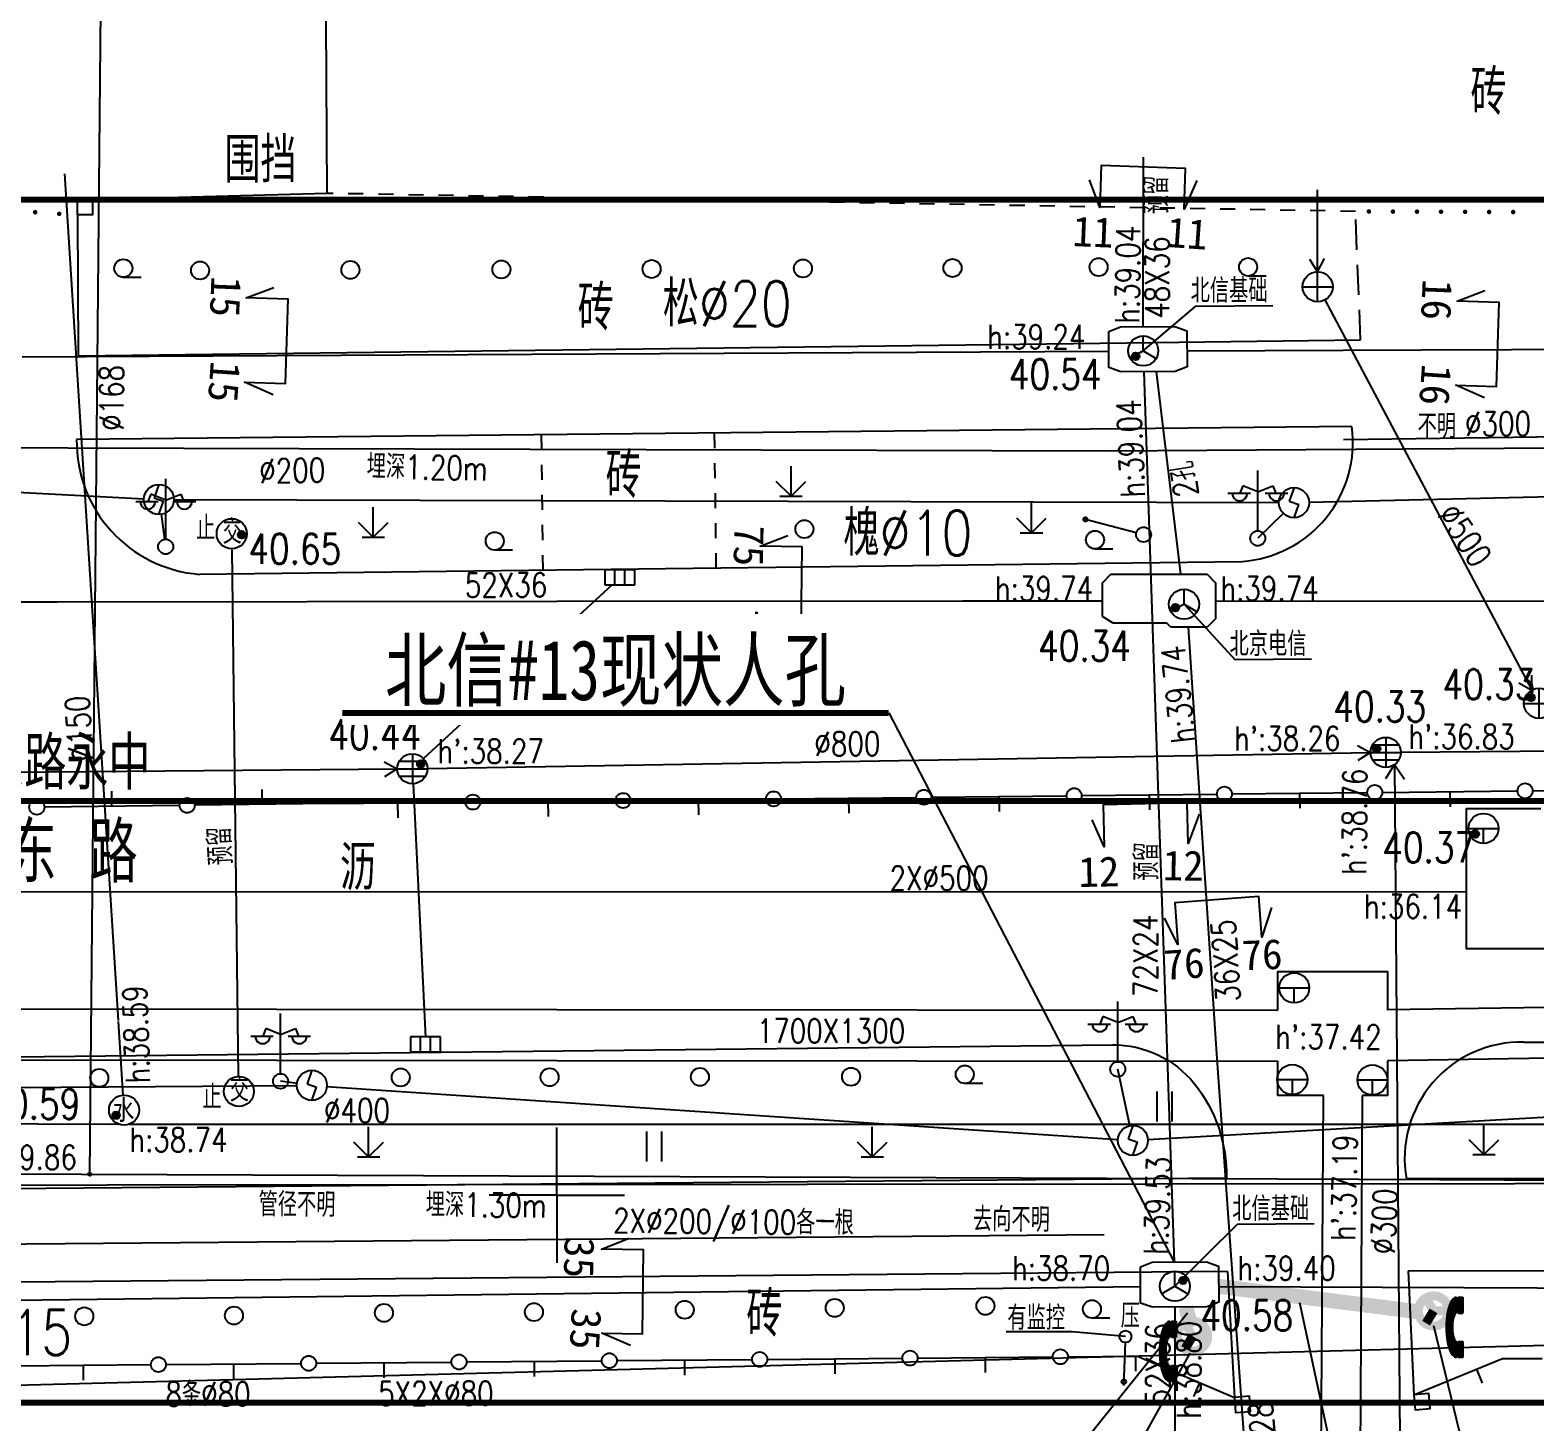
# Model space of a CAD drawing. Header units: inches. Extents: x 505347 to 508499, y 312634 to 313316.
# Drawn here: x 505586.2 to 505636.2, y 312704.1 to 312750.3 of the extents above; entities that cross this region are included whole.
import ezdxf
from ezdxf.enums import TextEntityAlignment as Align
from ezdxf.lldxf.tags import DXFTag

# ---------------------------------------------------------------- set-up
doc = ezdxf.new("R2010")
doc.units = ezdxf.units.IN
doc.header["$LTSCALE"] = 0.5
doc.header["$MEASUREMENT"] = 0
for name, pattern in [('ACAD_ISO05W100', [33, 24, -3, 0, -3, 0, -3]), ('XX11', [2, 1, -1]), ('XX21', [3, 2, -1])]:
    doc.linetypes.add(name, pattern=pattern)
for name, color, linetype in [('BJ0', 7, 'Continuous'), ('BJ02', 7, 'Continuous'), ('BJ03', 7, 'Continuous'), ('BJ04', 7, 'Continuous'), ('BJ05', 7, 'Continuous'), ('BJ08', 7, 'Continuous'), ('BJ09', 7, 'Continuous'), ('BJ10', 7, 'Continuous'), ('BZ', 2, 'Continuous'), ('上水井', 4, 'Continuous'), ('上水注记', 4, 'Continuous'), ('上水管线', 4, 'Continuous'), ('上水高程表', 4, 'Continuous'), ('中水注记', 151, 'Continuous'), ('中水管线', 151, 'Continuous'), ('公安交通井', 163, 'Continuous'), ('公安交通管线', 163, 'Continuous'), ('各家需求标注', 6, 'Continuous'), ('污水井', 247, 'Continuous'), ('污水注记', 247, 'Continuous'), ('污水管线', 247, 'Continuous'), ('热力井', 40, 'Continuous'), ('热力注记', 40, 'Continuous'), ('热力管线', 40, 'Continuous'), ('热力高程表', 40, 'Continuous'), ('照明井', 193, 'Continuous'), ('照明管线', 193, 'Continuous'), ('燃气注记', 6, 'Continuous'), ('燃气管线', 6, 'Continuous'), ('燃气高程表', 6, 'Continuous'), ('电信井权属', 7, 'Continuous'), ('电信井（北京电信）', 3, 'Continuous'), ('电信井（北信基础）', 3, 'Continuous'), ('电信断面图及编号', 3, 'Continuous'), ('电信注记', 3, 'Continuous'), ('电信管线', 3, 'Continuous'), ('电信高程表', 3, 'Continuous'), ('电力注记', 1, 'Continuous'), ('电力管线', 1, 'Continuous'), ('电话亭', 5, 'Continuous'), ('监控器', 5, 'Continuous'), ('通信人井', 7, 'Continuous'), ('道路红线', 1, 'Continuous'), ('雨水井', 34, 'Continuous'), ('雨水注记', 34, 'Continuous'), ('雨水管线', 34, 'Continuous'), ('雨水高程表', 34, 'Continuous'), ('雨蓖子', 34, 'Continuous')]:
    doc.layers.add(name, color=color, linetype=linetype)
doc.styles.add('HZ', font='simplex.shx', dxfattribs={"bigfont": 'hztxt'})
doc.styles.get("Standard").update_dxf_attribs({"font": 'txt.shx', "bigfont": 'hztxt.shx'})
doc.styles.add('粗宋', font='', dxfattribs={"width": 0.75})
doc.styles.add('粗等线', font='simhei.ttf')
doc.styles.add('细等线', font='txt.shx', dxfattribs={"bigfont": 'ht.shx'})
doc.styles.get('粗宋').set_extended_font_data('SimSun')
doc.linetypes.add('1152', pattern='A,15,-0.9,[138,ltypeshp.shx,S=1,R=0,X=0,Y=-0.5],-0.7,[138,ltypeshp.shx,S=1,R=0,X=0,Y=-0.5],-0.9,0', length=17.5)
tags = doc.linetypes.add('DL', pattern='A,15,-4.925,[130,ltypeshp.shx,S=0.5,R=330,X=-0.15,Y=0.433],0,[130,ltypeshp.shx,S=0.4,R=90,X=0,Y=0],-0.15,[130,ltypeshp.shx,S=0.5,R=150,X=0,Y=-0.433],-4.925,15', length=40).pattern_tags.tags
tags[32:33] = [DXFTag(74, 4), DXFTag(75, 0), DXFTag(340, '0'), DXFTag(46, 1.0), DXFTag(50, 0.0), DXFTag(44, 0.0), DXFTag(45, 0.0)]
tags[30:31] = [DXFTag(74, 4), DXFTag(75, 0), DXFTag(340, '0'), DXFTag(46, 1.0), DXFTag(50, 0.0), DXFTag(44, 0.0), DXFTag(45, 0.0)]
tags[4:5] = [DXFTag(74, 4), DXFTag(75, 0), DXFTag(340, '0'), DXFTag(46, 1.0), DXFTag(50, 0.0), DXFTag(44, 0.0), DXFTag(45, 0.0)]
tags = doc.linetypes.add('DX', pattern='A,15,-5,[130,ltypeshp.shx,S=1,R=330,X=0,Y=0],-5,15', length=40).pattern_tags.tags
tags[16:17] = [DXFTag(74, 4), DXFTag(75, 0), DXFTag(340, '0'), DXFTag(46, 1.0), DXFTag(50, 0.0), DXFTag(44, 0.0), DXFTag(45, 0.0)]
tags[14:15] = [DXFTag(74, 4), DXFTag(75, 0), DXFTag(340, '0'), DXFTag(46, 1.0), DXFTag(50, 0.0), DXFTag(44, 0.0), DXFTag(45, 0.0)]
tags[4:5] = [DXFTag(74, 4), DXFTag(75, 0), DXFTag(340, '0'), DXFTag(46, 1.0), DXFTag(50, 0.0), DXFTag(44, 0.0), DXFTag(45, 0.0)]
tags = doc.linetypes.add('SS', pattern='A,15,-1.9,[130,ltypeshp.shx,S=1,R=330,X=0,Y=0],-1.2,[130,ltypeshp.shx,S=1,R=330,X=0,Y=0],-1.9,15', length=35).pattern_tags.tags
tags[24:25] = [DXFTag(74, 4), DXFTag(75, 0), DXFTag(340, '0'), DXFTag(46, 1.0), DXFTag(50, 0.0), DXFTag(44, 0.0), DXFTag(45, 0.0)]
tags[22:23] = [DXFTag(74, 4), DXFTag(75, 0), DXFTag(340, '0'), DXFTag(46, 1.0), DXFTag(50, 0.0), DXFTag(44, 0.0), DXFTag(45, 0.0)]
tags[4:5] = [DXFTag(74, 4), DXFTag(75, 0), DXFTag(340, '0'), DXFTag(46, 1.0), DXFTag(50, 0.0), DXFTag(44, 0.0), DXFTag(45, 0.0)]
tags = doc.linetypes.add('TRQZ', pattern='A,15,[130,ltypeshp.shx,S=0.6,R=0,X=0,Y=0],-2.5,[133,ltypeshp.shx,S=0.05,R=0,X=0,Y=0],-2.5,[130,ltypeshp.shx,S=0.6,R=0,X=0,Y=0],15', length=35).pattern_tags.tags
tags[28:29] = [DXFTag(74, 4), DXFTag(75, 0), DXFTag(340, '0'), DXFTag(46, 1.0), DXFTag(50, 0.0), DXFTag(44, 0.0), DXFTag(45, 0.0)]
doc.linetypes.add('XX20', pattern='A,0,[8,ltypeshp.shx,S=0.1,R=0,X=0,Y=0],-2', length=2)

# ---------------------------------------------------------------- blocks, each defined once
blk = doc.blocks.new('B5461')
for q in [(-0.866025, -0.5), (0, 1), (0.866025, -0.5)]:
    blk.add_line((0, 0), q)
blk.add_circle((0, 0), 1)
blk = doc.blocks.new('B552')
for p, q in [((0.984668, 0.518566), (-1.015332, 0.518566)), ((-1.015332, 0.518566), (-1.015332, -0.481434)), ((0.984668, -0.481434), (0.984668, 0.518566)), ((-1.015332, -0.481434), (0.984668, -0.481434))]:
    blk.add_line(p, q)
at = {"linetype": 'Continuous'}
for p, q in [((-0.348666, -0.481434), (-0.348666, 0.518566)), ((0.318001, -0.481434), (0.318001, 0.518566))]:
    blk.add_line(p, q, dxfattribs=at)
blk = doc.blocks.new('BC028')
for p, q in [((0, 0.5), (0, 4.5)), ((-0.99, 3.5), (-1.19, 3)), ((0, 3.1), (-0.99, 3.5)), ((0, 3.1), (1, 3.5)), ((1, 3.5), (1.2, 3)), ((-1.98, 3), (-0.49, 3)), ((0.5, 3), (2, 3))]:
    blk.add_line(p, q)
blk.add_circle((0, 0), 0.5)
for centre in [(-1.19, 3), (1.25, 3)]:
    blk.add_arc(centre, 0.5, 179, 0)
blk = doc.blocks.new('BC112')
for p, q in [((-0.49, -0.99), (-0.49, 1.01)), ((0.51, -0.99), (0.51, 1.01))]:
    blk.add_line(p, q)
blk = doc.blocks.new('B954')
at = {"linetype": 'Continuous'}
for p, q in [((0, 0), (0, 2)), ((0, 0), (-0.978957, 0.978957)), ((-0.75, 0), (0.75, 0)), ((0, 0), (0.978957, 0.978957))]:
    blk.add_line(p, q, dxfattribs=at)
blk = doc.blocks.new('B8211')
blk.add_hatch(color=256).paths.add_polyline_path([(0.25, 0, 1), (-0.25, 0, 1)])
blk.add_circle((0, 0), 0.25)
blk = doc.blocks.new('JT')
at = {"layer": '公安交通井'}
blk.add_circle((0, 0), 0.5, dxfattribs=at)
at = {"layer": '公安交通井', "width": 0.8}
blk.add_text('交', height=0.8, dxfattribs=at).set_placement((-0.304, -0.335, -50.185))
blk = doc.blocks.new('B547')
at = {"linetype": 'Continuous'}
for p, q in [((0, 1), (-0.31427, 0.111111)), ((-0.31427, 0.111111), (0.31427, -0.111111)), ((0, -1), (0.31427, -0.111111))]:
    blk.add_line(p, q, dxfattribs=at)
blk.add_circle((0, 0), 1)
blk = doc.blocks.new('B5502')
blk.add_circle((0, 0), 1)
at = {"style": '细等线'}
blk.add_text('水', height=1.5, dxfattribs=at).set_placement((-0.74, -0.79))
blk = doc.blocks.new('B5422')
at = {"linetype": 'Continuous'}
for p, q in [((-1, 0), (1, 0)), ((-0.866025, 0.5), (0.866025, 0.5)), ((0, 1), (0, -1)), ((-0.866025, -0.5), (0.866025, -0.5))]:
    blk.add_line(p, q, dxfattribs=at)
blk.add_circle((0, 0), 1, dxfattribs=at)
blk = doc.blocks.new('DHT')
for p, q in [((-0.277, 0.603), (-0.311, 0.446)), ((-0.234, 0.739), (-0.277, 0.603)), ((-0.183, 0.85), (-0.234, 0.739)), ((-0.125, 0.932), (-0.183, 0.85)), ((-0.064, 0.983), (-0.125, 0.932)), ((0, 1), (-0.064, 0.983)), ((0, 1), (0, 0.473)), ((0.06, 1), (0.06, 0.473)), ((0.06, 1), (0.21, 1)), ((0.21, 1), (0.21, 0.473)), ((-0.334, 0.274), (-0.346, 0.092)), ((-0.346, 0.092), (-0.346, -0.092)), ((-0.311, 0.446), (-0.334, 0.274)), ((-0.128, 0.129), (-0.133, 0.044)), ((-0.133, 0.044), (-0.133, -0.044)), ((-0.119, 0.211), (-0.128, 0.129)), ((-0.106, 0.285), (-0.119, 0.211)), ((-0.09, 0.349), (-0.106, 0.285)), ((-0.07, 0.402), (-0.09, 0.349)), ((-0.048, 0.441), (-0.07, 0.402)), ((-0.024, 0.465), (-0.048, 0.441)), ((0, 0.473), (-0.024, 0.465)), ((0.06, 0.473), (0.21, 0.473)), ((-0.346, -0.092), (-0.334, -0.274)), ((-0.334, -0.274), (-0.311, -0.446)), ((-0.311, -0.446), (-0.277, -0.603)), ((-0.133, -0.044), (-0.128, -0.129)), ((-0.128, -0.129), (-0.119, -0.211)), ((-0.119, -0.211), (-0.106, -0.285)), ((-0.106, -0.285), (-0.09, -0.349)), ((-0.09, -0.349), (-0.07, -0.402)), ((-0.07, -0.402), (-0.048, -0.441)), ((-0.048, -0.441), (-0.024, -0.465)), ((-0.024, -0.465), (0, -0.473)), ((0, -0.473), (0, -1)), ((0.06, -0.473), (0.06, -1)), ((0.06, -0.473), (0.21, -0.473)), ((0.21, -0.473), (0.21, -1)), ((-0.277, -0.603), (-0.234, -0.739)), ((-0.234, -0.739), (-0.183, -0.85)), ((-0.183, -0.85), (-0.125, -0.932)), ((-0.125, -0.932), (-0.064, -0.983)), ((-0.064, -0.983), (0, -1)), ((0.21, -1), (0.06, -1))]:
    blk.add_line(p, q)
at = {"linetype": 'Continuous'}
for points in [[(-0.277, 0.603), (-0.311, 0.446), (0, 0.473)], [(-0.234, 0.739), (-0.277, 0.603), (0, 0.473)], [(-0.183, 0.85), (-0.234, 0.739), (0, 0.473)], [(-0.125, 0.932), (-0.183, 0.85), (0, 0.473)], [(-0.064, 0.983), (-0.125, 0.932), (0, 0.473)], [(0, 1), (-0.064, 0.983), (0, 0.473)], [(0.06, 1), (0.06, 0.473), (0.21, 0.473)], [(0.21, 0.473), (0.21, 1), (0.06, 1)], [(-0.334, 0.274), (-0.346, 0.092), (-0.119, 0.211)], [(-0.119, 0.211), (-0.346, 0.092), (-0.128, 0.129)], [(-0.128, 0.129), (-0.346, 0.092), (-0.133, 0.044)], [(-0.346, 0.092), (-0.346, -0.092), (-0.133, 0.044)], [(-0.133, 0.044), (-0.346, -0.092), (-0.133, -0.044)], [(-0.311, 0.446), (-0.334, 0.274), (-0.048, 0.441)], [(-0.048, 0.441), (-0.334, 0.274), (-0.07, 0.402)], [(-0.07, 0.402), (-0.334, 0.274), (-0.09, 0.349)], [(-0.09, 0.349), (-0.334, 0.274), (-0.106, 0.285)], [(-0.106, 0.285), (-0.334, 0.274), (-0.119, 0.211)], [(0, 0.473), (-0.311, 0.446), (-0.024, 0.465)], [(-0.024, 0.465), (-0.311, 0.446), (-0.048, 0.441)], [(-0.133, -0.044), (-0.346, -0.092), (-0.128, -0.129)], [(-0.346, -0.092), (-0.334, -0.274), (-0.128, -0.129)], [(-0.128, -0.129), (-0.334, -0.274), (-0.119, -0.211)], [(-0.119, -0.211), (-0.334, -0.274), (-0.106, -0.285)], [(-0.334, -0.274), (-0.311, -0.446), (-0.106, -0.285)], [(-0.106, -0.285), (-0.311, -0.446), (-0.09, -0.349)], [(-0.09, -0.349), (-0.311, -0.446), (-0.07, -0.402)], [(-0.07, -0.402), (-0.311, -0.446), (-0.048, -0.441)], [(-0.048, -0.441), (-0.311, -0.446), (-0.024, -0.465)], [(-0.311, -0.446), (-0.277, -0.603), (-0.024, -0.465)], [(-0.024, -0.465), (-0.277, -0.603), (0, -0.473)], [(0, -0.473), (-0.277, -0.603), (0, -1)], [(0.21, -0.473), (0.06, -0.473), (0.21, -1)], [(0.06, -0.473), (0.06, -1), (0.21, -1)], [(-0.277, -0.603), (-0.234, -0.739), (0, -1)], [(-0.234, -0.739), (-0.183, -0.85), (0, -1)], [(-0.183, -0.85), (-0.125, -0.932), (0, -1)], [(-0.125, -0.932), (-0.064, -0.983), (0, -1)]]:
    blk.add_solid(points, dxfattribs=at)
blk = doc.blocks.new('B5421')
for p, q in [((-1, 0), (1, 0)), ((0, -1), (0, 1))]:
    blk.add_line(p, q)
blk.add_circle((0, 0), 1)
blk = doc.blocks.new('B545')
for p, q in [((-1, 0), (1, 0)), ((0, -1), (0, 0))]:
    blk.add_line(p, q)
blk.add_circle((0, 0), 1)
blk = doc.blocks.new('53214')
blk.add_circle((0, 0), 0.1)
for tag in ['路号', '线号', '点号']:
    blk.add_attdef(tag, (0, 0), '', height=0.00001)
blk = doc.blocks.new('5656')
at = {"layer": '通信人井', "color": 0, "const_width": 0.6, "elevation": -9959.29}
blk.add_lwpolyline([(513203.83, 303411.73), (513203.83, 303411.8), (513203.82, 303411.86), (513203.81, 303411.92), (513203.79, 303411.98), (513203.77, 303412.04), (513203.75, 303412.1), (513203.72, 303412.16), (513203.69, 303412.21), (513203.66, 303412.26), (513203.62, 303412.32), (513203.58, 303412.36), (513203.54, 303412.41), (513203.5, 303412.45), (513203.45, 303412.49), (513203.4, 303412.53), (513203.34, 303412.56), (513203.29, 303412.6), (513203.23, 303412.62), (513203.17, 303412.65), (513203.11, 303412.67), (513203.05, 303412.68), (513202.99, 303412.69), (513202.93, 303412.7), (513202.87, 303412.71), (513202.8, 303412.71), (513202.74, 303412.7), (513202.68, 303412.69), (513202.62, 303412.68), (513202.56, 303412.67), (513202.5, 303412.65), (513202.44, 303412.63), (513202.38, 303412.6), (513202.33, 303412.57), (513202.27, 303412.54), (513202.22, 303412.5), (513202.17, 303412.46), (513202.13, 303412.42), (513202.08, 303412.37), (513202.04, 303412.32), (513202.01, 303412.27), (513201.97, 303412.22), (513201.94, 303412.16), (513201.92, 303412.11), (513201.89, 303412.05), (513201.87, 303411.99), (513201.86, 303411.93), (513201.84, 303411.87), (513201.84, 303411.8), (513201.83, 303411.74), (513201.83, 303411.68), (513201.84, 303411.62), (513201.84, 303411.55), (513201.85, 303411.49), (513201.87, 303411.43), (513201.89, 303411.37), (513201.91, 303411.31), (513201.94, 303411.26), (513201.97, 303411.2), (513202, 303411.15), (513202.04, 303411.1), (513202.08, 303411.05), (513202.12, 303411), (513202.17, 303410.96), (513202.22, 303410.92), (513202.27, 303410.88), (513202.32, 303410.85), (513202.37, 303410.82), (513202.43, 303410.79), (513202.49, 303410.77), (513202.55, 303410.75), (513202.61, 303410.73), (513202.67, 303410.72), (513202.73, 303410.71), (513202.8, 303410.71), (513202.86, 303410.71), (513202.92, 303410.71), (513202.98, 303410.72), (513203.05, 303410.73), (513203.11, 303410.74), (513203.17, 303410.76), (513203.22, 303410.79), (513203.28, 303410.81), (513203.34, 303410.84), (513203.39, 303410.88), (513203.44, 303410.91), (513203.49, 303410.95), (513203.54, 303411), (513203.58, 303411.04), (513203.62, 303411.09), (513203.66, 303411.14), (513203.69, 303411.19), (513203.72, 303411.25), (513203.75, 303411.3), (513203.77, 303411.36), (513203.79, 303411.42), (513203.81, 303411.48), (513203.82, 303411.55), (513203.83, 303411.61), (513203.83, 303411.67)], close=True, dxfattribs=at)
for points in [[(513203.78, 303411.7), (513202.83, 303411.71), (513202.35, 303412.52)], [(513202.83, 303411.71), (513202.34, 303410.89)]]:
    blk.add_lwpolyline(points, dxfattribs=at)
blk = doc.blocks.new('A$C463E76B2')
at = {"color": 255}
blk.add_wipeout([(0, 3.692), (18.176, 3.692), (18.176, 0), (0, 0)], dxfattribs=at).dxf.layer = 'BZ'
at = {"layer": 'BZ', "color": 0, "const_width": 0.2}
blk.add_lwpolyline([(0, 0.407), (18.176, 0.407)], dxfattribs=at)
at = {"layer": 'BZ', "style": '粗宋', "width": 0.75, "flags": 8}
blk.add_attdef('X=', text='', height=2, dxfattribs=at).set_placement((9.088, 0.834), align=Align.CENTER)

msp = doc.modelspace()

# ---------------------------------------------------------------- linework, layer by layer
for p, q in [((505615.114, 312695.783), (505624.665, 312707.679, 82.3)), ((505632.447, 312689.202), (505628.402, 312708.012, 82.3)), ((505635.707, 312695.569), (505632.865, 312707.244)), ((505614.112, 312687.24), (505624.757, 312706.334, 81.485))]:
    msp.add_line(p, q)
at = {"color": 1, "const_width": 0.2, "elevation": 82.3}
for points in [[(505582.4, 312807.449), (505582.4, 312744.696), (505828.45, 312744.696)], [(505828.45, 312704.696), (505428.806, 312704.696)]]:
    msp.add_lwpolyline(points, dxfattribs=at)
at = {"const_width": 0.5, "elevation": 82.3}
for points in [[(505625.711, 312708.559), (505632.352, 312707.714)], [(505624.619, 312707.872), (505624.779, 312707.2)]]:
    msp.add_lwpolyline(points, dxfattribs=at)
at = {"layer": 'BJ0'}
for q in [(505603.696, 312713.84, 82.3), (505601.446, 312711.59, 82.3), (505603.696, 312709.34, 82.3), (505605.946, 312711.59, 82.3)]:
    msp.add_line((505603.696, 312711.59, 82.3), q, dxfattribs=at)
at = {"layer": 'BJ02', "linetype": 'Continuous'}
msp.add_line((505626.228, 312704.865, 82.3), (505626.228, 312704.865, 82.3), dxfattribs=at)
at = {"layer": 'BJ02', "linetype": 'XX20', "elevation": 122.864}
for points in [[(505596.058, 312744.907), (505596.014, 312752.56)], [(505596.058, 312744.907), (505588.237, 312744.692)]]:
    msp.add_lwpolyline(points, dxfattribs=at)
at = {"layer": 'BJ02'}
for points, elevation in [([(505588.246, 312744.692), (505588.251, 312744.191), (505587.751, 312744.187), (505587.746, 312744.688)], 122.864), ([(505587.746, 312744.688), (505588.246, 312744.692)], 122.864), ([(505632.2, 312704.955), (505635.147, 312706.163), (505636.462, 312706.16)], 82.3), ([(505634.282, 312705.809), (505634.472, 312705.346)], 82.3)]:
    msp.add_lwpolyline(points, dxfattribs=dict(at, elevation=elevation))
at = {"layer": 'BJ02', "linetype": 'Continuous', "elevation": 82.3}
for points in [[(505636.145, 312725.041), (505640.644, 312725.089)], [(505588.897, 312724.524), (505588.891, 312725.024)], [(505596.147, 312724.612), (505591.647, 312724.557)], [(505593.897, 312724.585), (505593.891, 312725.085)], [(505596.147, 312724.612), (505600.647, 312724.66)], [(505598.397, 312724.636), (505598.402, 312724.136)], [(505601.147, 312724.666), (505605.646, 312724.714)], [(505603.397, 312724.69), (505603.402, 312724.19)], [(505606.146, 312724.719), (505610.646, 312724.767)], [(505608.396, 312724.743), (505608.402, 312724.243)], [(505611.146, 312724.773), (505615.646, 312724.821)], [(505613.396, 312724.797), (505613.401, 312724.297)], [(505616.146, 312724.826), (505620.646, 312724.875)], [(505618.396, 312724.851), (505618.401, 312724.351)], [(505621.146, 312724.88), (505625.645, 312724.928)], [(505623.395, 312724.904), (505623.401, 312724.404)], [(505626.145, 312724.934), (505630.645, 312724.982)], [(505628.395, 312724.958), (505628.4, 312724.458)], [(505631.145, 312724.987), (505635.645, 312725.036)], [(505633.395, 312725.011), (505633.4, 312724.511)], [(505591.147, 312724.551), (505586.648, 312724.497)], [(505600.689, 312706.047), (505605.189, 312706.086)], [(505605.689, 312706.09), (505610.189, 312706.129)], [(505607.939, 312706.109), (505607.943, 312705.609)], [(505610.689, 312706.133), (505615.189, 312706.172)], [(505612.939, 312706.153), (505612.943, 312705.653)], [(505615.689, 312706.177), (505620.188, 312706.215)], [(505617.939, 312706.196), (505617.943, 312705.696)], [(505620.688, 312706.22), (505623.003, 312706.24)], [(505622.938, 312706.239), (505622.943, 312705.739)], [(505623.003, 312706.24), (505626.228, 312704.865)], [(505585.69, 312705.917), (505590.19, 312705.956)], [(505587.94, 312705.936), (505587.944, 312705.436)], [(505590.69, 312705.96), (505595.189, 312705.999)], [(505592.94, 312705.98), (505592.944, 312705.48)], [(505595.689, 312706.003), (505600.189, 312706.042)], [(505597.939, 312706.023), (505597.944, 312705.523)], [(505602.939, 312706.066), (505602.943, 312705.566)], [(505625.07, 312705.351), (505624.872, 312704.892)], [(505632.2, 312704.955), (505632.237, 312704.456), (505632.736, 312704.493), (505632.699, 312704.992), (505632.2, 312704.955)]]:
    msp.add_lwpolyline(points, dxfattribs=at)
msp.add_lwpolyline([(505626.228, 312704.865), (505626.266, 312704.366), (505626.767, 312704.403), (505626.726, 312704.903)], close=True, dxfattribs=at)
at = {"layer": 'BJ02', "linetype": 'Continuous'}
for centre in [(505620.896, 312724.877, 82.3), (505625.895, 312724.931, 82.3), (505630.895, 312724.985, 82.3), (505635.895, 312725.038, 82.3), (505586.398, 312724.494, 82.3), (505591.397, 312724.554, 82.3), (505600.897, 312724.663, 82.3), (505605.896, 312724.716, 82.3), (505610.896, 312724.77, 82.3), (505615.896, 312724.824, 82.3), (505590.44, 312705.958, 82.3), (505595.439, 312706.001, 82.3), (505600.439, 312706.044, 82.3), (505605.439, 312706.088, 82.3), (505610.439, 312706.131, 82.3), (505615.439, 312706.174, 82.3), (505620.438, 312706.218, 82.3)]:
    msp.add_circle(centre, 0.25, dxfattribs=at)
at = {"layer": 'BJ04', "linetype": 'XX11'}
for points, elevation in [([(505630.251, 312744.305), (505596.058, 312744.907)], 82.3), ([(505603.171, 312736.878), (505603.227, 312732.379)], 122.793), ([(505608.929, 312736.936), (505608.984, 312732.451)], 122.793)]:
    msp.add_lwpolyline(points, dxfattribs=dict(at, elevation=elevation))
at = {"layer": 'BJ04', "linetype": 'Continuous', "const_width": 0.075, "elevation": 82.3}
for points in [[(505586.38, 312744.274, 1), (505586.305, 312744.279, 1)], [(505587.179, 312744.224, 1), (505587.104, 312744.228, 1)]]:
    msp.add_lwpolyline(points, format="xyb", close=True, dxfattribs=at)
at = {"layer": 'BJ04'}
for points, elevation in [([(505587.753, 312744.187), (505587.774, 312739.507), (505622.664, 312739.939)], 82.3), ([(505622.664, 312739.939), (505630.426, 312740.035)], 82.3), ([(505630.136, 312737.149), (505587.722, 312736.723)], 122.793), ([(505591.809, 312732.238), (505626.481, 312732.667)], 122.686), ([(505635.857, 312716.68), (505716.924, 312716.68)], 122.611), ([(505632.007, 312709.079), (505632.2, 312704.955)], 122.825), ([(505625.994, 312709.05), (505626.228, 312704.865)], 122.852)]:
    msp.add_lwpolyline(points, dxfattribs=dict(at, elevation=elevation))
at = {"layer": 'BJ04', "linetype": 'XX21', "elevation": 82.3}
msp.add_lwpolyline([(505630.426, 312740.035), (505630.251, 312744.305)], dxfattribs=at)
at = {"layer": 'BJ04', "linetype": 'XX21', "const_width": 0.075, "elevation": 82.3}
for points in [[(505630.662, 312744.304, 1), (505630.737, 312744.303, 1)], [(505631.462, 312744.3, 1), (505631.537, 312744.3, 1)], [(505632.262, 312744.297, 1), (505632.337, 312744.297, 1)], [(505633.062, 312744.294, 1), (505633.137, 312744.294, 1)], [(505633.862, 312744.291, 1), (505633.937, 312744.291, 1)], [(505634.662, 312744.288, 1), (505634.737, 312744.288, 1)], [(505635.462, 312744.285, 1), (505635.537, 312744.285, 1)]]:
    msp.add_lwpolyline(points, format="xyb", close=True, dxfattribs=at)
at = {"layer": 'BJ04', "elevation": 122.749}
msp.add_lwpolyline([(505575.481, 312716.084), (505622.171, 312716.591, -0.230021), (505624.89, 312715.306, -0.175645), (505625.966, 312712.158)], format="xyb", dxfattribs=at)
at = {"layer": 'BJ04', "linetype": 'Continuous'}
for points, elevation in [([(505625.966, 312712.158), (505542.339, 312711.428)], 122.749), ([(505716.952, 312712.208), (505631.95, 312712.139)], 122.638), ([(505632.007, 312709.079), (505645.16, 312709.088)], 122.825), ([(505625.994, 312709.05), (505560.575, 312708.479)], 122.852)]:
    msp.add_lwpolyline(points, dxfattribs=dict(at, elevation=elevation))
at = {"layer": 'BJ04'}
for centre, radius, start, end in [((505626.205, 312736.624, 122.645), 3.966, 273.9918, 7.615), ((505592.155, 312736.658, 122.793), 4.434, 179.1632, 265.5211), ((505635.76, 312712.812, 122.611), 3.87, 88.5741, 190.0073)]:
    msp.add_arc(centre, radius, start, end, dxfattribs=at)
at = {"layer": 'BJ05', "linetype": 'Continuous', "const_width": 0.1, "elevation": 82.3}
msp.add_lwpolyline([(505621.222, 312734.064, 1), (505621.322, 312734.064, 1)], format="xyb", close=True, dxfattribs=at)
at = {"layer": 'BJ05', "linetype": 'Continuous', "elevation": 82.3}
msp.add_lwpolyline([(505622.965, 312733.622), (505621.272, 312734.064)], dxfattribs=at)
at = {"layer": 'BJ05', "linetype": 'Continuous', "elevation": 82.3, "flags": 128}
msp.add_lwpolyline([(505622.591, 312706.691), (505622.544, 312705.266)], dxfattribs=at)
at = {"layer": 'BJ05', "linetype": 'Continuous'}
for centre, radius in [((505623.207, 312733.559, 82.3), 0.25), ((505622.604, 312706.89, 82.3), 0.2), ((505622.548, 312705.391, 82.3), 0.075)]:
    msp.add_circle(centre, radius, dxfattribs=at)
at = {"layer": 'BJ09', "linetype": 'Continuous', "flags": 128}
for points, elevation in [([(505589.269, 312742.121), (505589.869, 312742.121)], 122.86), ([(505626.681, 312742.162), (505627.281, 312742.162)], 122.87), ([(505601.622, 312733.05), (505602.222, 312733.05)], 122.75), ([(505621.586, 312733.09), (505622.186, 312733.09)], 122.75), ([(505617.258, 312715.312), (505617.858, 312715.312)], 122.72), ([(505621.484, 312707.509), (505622.084, 312707.509)], 122.9)]:
    msp.add_lwpolyline(points, dxfattribs=dict(at, elevation=elevation))
at = {"layer": 'BJ09', "linetype": 'Continuous'}
for centre in [(505589.274, 312742.416, 122.86), (505591.827, 312742.342, 82.3), (505596.829, 312742.36, 82.3), (505601.851, 312742.375, 82.3), (505606.845, 312742.391, 82.3), (505611.875, 312742.408, 82.3), (505616.852, 312742.424, 82.3), (505621.712, 312742.454, 82.3), (505626.685, 312742.457, 122.87), (505601.627, 312733.345, 122.75), (505611.928, 312733.743, 82.3), (505621.591, 312733.385, 122.75), (505588.475, 312715.49, 82.3), (505598.501, 312715.507, 82.3), (505603.452, 312715.515, 82.3), (505608.449, 312715.524, 82.3), (505613.479, 312715.532, 82.3), (505617.262, 312715.607, 122.72), (505607.945, 312707.781, 82.3), (505612.934, 312707.845, 82.3), (505617.949, 312707.912, 82.3), (505621.488, 312707.804, 122.9), (505587.976, 312707.563, 82.3), (505592.952, 312707.588, 82.3), (505597.941, 312707.679, 82.3), (505602.93, 312707.704, 82.3)]:
    msp.add_circle(centre, 0.3, dxfattribs=at)
at = {"layer": '上水管线', "linetype": 'SS', "ltscale": 0.6, "elevation": 82.3}
for points in [[(505587.822, 312737.825), (505587.334, 312745.554)], [(505588.042, 312734.338), (505587.822, 312737.825)], [(505589.111, 312717.396), (505588.042, 312734.338)], [(505589.267, 312714.921), (505589.112, 312717.372)], [(505581.079, 312713.992), (505589.088, 312713.958)], [(505589.088, 312713.958), (505589.111, 312713.958)], [(505589.485, 312713.958), (505716.942, 312713.958)]]:
    msp.add_lwpolyline(points, dxfattribs=at)
at = {"layer": '中水管线', "linetype": 'SS', "ltscale": 0.6}
for points, elevation in [([(505572.057, 312736.489), (505622.017, 312736.344)], 82.3), ([(505622.017, 312736.344), (505640.153, 312736.466)], 82.3), ([(505778.312, 312712.105), (505623.65, 312711.956)], 122.741), ([(505623.65, 312711.956), (505518.949, 312711.854)], 122.741)]:
    msp.add_lwpolyline(points, dxfattribs=dict(at, elevation=elevation))
at = {"layer": '公安交通管线', "elevation": 82.3}
msp.add_lwpolyline([(505592.887, 312733.055), (505593.099, 312715.552)], dxfattribs=at)
at = {"layer": '污水管线', "elevation": 82.3}
for points in [[(505628.997, 312742.3), (505628.995, 312745.023)], [(505628.726, 312742.72), (505628.997, 312742.3), (505629.225, 312742.745)], [(505629.23, 312741.361), (505636.125, 312728.387)], [(505640.311, 312736.852), (505629.853, 312736.713)], [(505635.689, 312728.632), (505636.125, 312728.387), (505636.119, 312728.887)]]:
    msp.add_lwpolyline(points, dxfattribs=at)
at = {"layer": '热力管线'}
for p, q in [((505582.46, 312717.792, 82.3), (505603.696, 312717.771, 82.3)), ((505603.696, 312717.771, 82.3), (505627.676, 312717.747, 82.3)), ((505631.322, 312717.762, 82.3), (505640.679, 312717.909, 82.3)), ((505582.46, 312716.092, 82.3), (505603.696, 312716.071, 82.3)), ((505639.601, 312716.192, 82.3), (505631.322, 312716.062, 82.3)), ((505603.696, 312716.071, 82.3), (505627.676, 312716.047, 82.3)), ((505628.99, 312681.823, 82.3), (505629.19, 312714.907, 82.3)), ((505630.29, 312681.823, 82.3), (505630.49, 312714.907, 82.3))]:
    msp.add_line(p, q, dxfattribs=at)
for points, elevation in [([(505636.415, 312724.445), (505633.937, 312724.445), (505633.937, 312719.79), (505641.807, 312719.79), (505641.807, 312724.445), (505639.317, 312724.445)], 82.3), ([(505501.368, 312721.69), (505633.932, 312721.683)], 82.3), ([(505627.676, 312717.747), (505627.676, 312719.031), (505631.322, 312719.031), (505631.322, 312717.743)], 82.3), ([(505629.19, 312714.907), (505627.676, 312714.907), (505627.676, 312716.047)], 82.3), ([(505631.322, 312716.062), (505631.322, 312714.907), (505630.49, 312714.907)], 82.3), ([(505621.898, 312710.273), (505555.323, 312709.695)], 122.88)]:
    msp.add_lwpolyline(points, dxfattribs=dict(at, elevation=elevation))
at = {"layer": '照明管线', "elevation": 82.3}
for points in [[(505572.881, 312735.65), (505589.97, 312734.752)], [(505590.961, 312734.725), (505627.714, 312734.622)], [(505628.706, 312734.632), (505644.389, 312735.003)], [(505590.528, 312734.235), (505590.648, 312733.406)], [(505627.848, 312734.265), (505627.003, 312733.435)], [(505622.745, 312713.91), (505622.348, 312715.781)], [(505554.266, 312714.954), (505595.04, 312715.24)], [(505595.052, 312715.308), (505594.504, 312715.381)], [(505596.037, 312715.211), (505622.354, 312713.446)], [(505623.34, 312713.44), (505650.645, 312714.982)]]:
    msp.add_lwpolyline(points, dxfattribs=at)
at = {"layer": '燃气管线', "linetype": 'TRQZ'}
for p, q in [((505581.866, 312712.32, 82.3), (505627.674, 312712.134, 82.3)), ((505627.674, 312712.134, 82.3), (505633.054, 312712.112, 82.3)), ((505633.054, 312712.112, 82.3), (505645.926, 312712.06, 82.3))]:
    msp.add_line(p, q, dxfattribs=at)
at = {"layer": '燃气管线', "elevation": 82.3}
msp.add_lwpolyline([(505588.156, 312712.29), (505588.636, 312762.79)], dxfattribs=at)
at = {"layer": '电信井权属'}
for points, elevation in [([(505623.195, 312739.669), (505624.944, 312741.157), (505627.503, 312741.18)], 122.839), ([(505624.552, 312731.244), (505626.238, 312729.409), (505628.797, 312729.432)], 122.64), ([(505624.249, 312708.563), (505626.326, 312710.627), (505628.885, 312710.65)], 163.452)]:
    msp.add_lwpolyline(points, dxfattribs=dict(at, elevation=elevation))
at = {"layer": '电信断面图及编号'}
for points, elevation in [([(505624.977, 312745.332), (505624.552, 312744.385), (505624.597, 312745.738), (505621.8, 312745.832), (505621.753, 312744.435), (505621.407, 312745.357)], 41.073), ([(505594.257, 312738.206), (505593.309, 312738.63), (505594.663, 312738.587), (505594.752, 312741.384), (505593.355, 312741.428), (505594.275, 312741.776)], 82.3), ([(505634.542, 312738.104), (505633.594, 312738.528), (505634.948, 312738.485), (505635.037, 312741.282), (505633.64, 312741.326), (505634.56, 312741.674)], 82.3), ([(505611.418, 312729.965), (505610.463, 312730.372), (505611.817, 312730.353), (505611.856, 312733.151), (505610.459, 312733.171), (505611.373, 312733.534)], 82.3), ([(505625.06, 312724.26), (505624.692, 312723.289), (505624.656, 312724.642), (505621.858, 312724.569), (505621.895, 312723.171), (505621.495, 312724.07)], 82.3), ([(505627.459, 312721.163), (505627.138, 312720.176), (505627.037, 312721.526), (505624.246, 312721.318), (505624.35, 312719.924), (505623.907, 312720.803)], 82.3), ([(505606.139, 312706.592), (505605.184, 312706.999), (505606.538, 312706.98), (505606.578, 312709.778), (505605.181, 312709.798), (505606.095, 312710.162)], 82.3)]:
    msp.add_lwpolyline(points, dxfattribs=dict(at, elevation=elevation))
at = {"layer": '电信管线', "linetype": 'DX'}
for p, q in [((505621.836, 312731.96, 82.3), (505622.118, 312732.242, 82.3)), ((505622.118, 312732.242, 82.3), (505625.318, 312732.242, 82.3)), ((505625.318, 312732.242, 82.3), (505625.601, 312731.96, 82.3)), ((505621.838, 312730.833, 82.3), (505621.836, 312731.96, 82.3)), ((505625.601, 312731.96, 82.3), (505625.601, 312730.76, 82.3)), ((505577.909, 312731.321, 82.3), (505587.07, 312731.328, 82.3)), ((505587.07, 312731.328, 82.3), (505603.696, 312731.342, 82.3)), ((505603.696, 312731.342, 82.3), (505617.18, 312731.353, 82.3)), ((505617.18, 312731.353, 82.3), (505621.837, 312731.357, 82.3)), ((505625.601, 312731.358, 82.3), (505637.477, 312731.346, 82.3)), ((505622.195, 312730.609, 82.3), (505621.838, 312730.833, 82.3)), ((505623.977, 312730.618, 82.3), (505622.195, 312730.609, 82.3)), ((505625.601, 312730.76, 82.3), (505625.318, 312730.477, 82.3)), ((505625.318, 312730.477, 82.3), (505624.118, 312730.477, 82.3)), ((505624.694, 312730.477, 82.3), (505625.637, 312716.291, 82.3)), ((505625.637, 312716.291, 82.3), (505626.7, 312701.27, 82.3))]:
    msp.add_line(p, q, dxfattribs=at)
at = {"layer": '电信管线', "linetype": 'DX', "elevation": 82.3}
for points in [[(505623.195, 312740.472), (505623.202, 312746.107)], [(505602.859, 312739.559), (505622.051, 312739.663)], [(505624.651, 312739.673), (505632.438, 312739.701)], [(505632.438, 312739.701), (505707.539, 312739.975)], [(505585.914, 312739.468), (505602.859, 312739.559)], [(505623.219, 312738.975), (505623.586, 312728.13)], [(505623.626, 312738.979), (505624.433, 312732.242)], [(505624.118, 312730.477), (505623.977, 312730.618)], [(505623.586, 312728.128), (505624.221, 312709.366)], [(505623.104, 312708.549), (505573.776, 312707.949)], [(505625.705, 312708.559), (505633.862, 312708.523)], [(505633.862, 312708.523), (505668.042, 312708.372)], [(505624.249, 312707.869), (505624.249, 312700.178)]]:
    msp.add_lwpolyline(points, dxfattribs=at)
for points in [[(505622.049, 312740.312), (505622.444, 312740.467), (505624.248, 312740.48), (505624.646, 312740.332), (505624.655, 312739.138), (505624.257, 312738.984), (505622.456, 312738.969), (505622.053, 312739.113)], [(505623.102, 312709.206), (505623.497, 312709.361), (505625.301, 312709.374), (505625.699, 312709.226), (505625.709, 312708.032), (505625.31, 312707.878), (505623.509, 312707.863), (505623.106, 312708.006)]]:
    msp.add_lwpolyline(points, close=True, dxfattribs=at)
at = {"layer": '电力管线', "linetype": 'DL', "elevation": 82.3}
for points in [[(505604.856, 312705.772), (505639.994, 312706.69)], [(505577.138, 312705.048), (505604.856, 312705.772)]]:
    msp.add_lwpolyline(points, dxfattribs=at)
at = {"layer": '监控器', "elevation": 82.3}
msp.add_lwpolyline([(505622.604, 312706.89), (505620.834, 312707.048), (505618.638, 312707.053)], dxfattribs=at)
at = {"layer": '道路红线'}
for p, q in [((505582.4, 312744.696, 82.3), (505828.45, 312744.696, 82.3)), ((505428.806, 312704.696, 82.3), (505828.45, 312704.696, 82.3))]:
    msp.add_line(p, q, dxfattribs=at)
at = {"layer": '道路红线', "linetype": 'ACAD_ISO05W100', "const_width": 0.2, "elevation": 82.3}
msp.add_lwpolyline([(505572.394, 312724.696), (505828.45, 312724.696)], dxfattribs=at)
at = {"layer": '雨水管线'}
for points, elevation in [([(505605.531, 312731.885), (505599.255, 312726.111)], 82.3), ([(505599.386, 312725.781), (505630.768, 312726.308)], 82.3), ([(505630.318, 312726.544), (505630.757, 312726.308), (505630.331, 312726.044)], 82.3), ([(505631.745, 312726.321), (505646.369, 312726.443)], 82.3), ([(505558.483, 312725.428), (505598.379, 312725.768)], 82.3), ([(505597.948, 312726.008), (505598.387, 312725.772), (505597.961, 312725.508)], 122.738), ([(505631.265, 312725.448), (505631.556, 312725.914), (505631.89, 312725.424)], 82.3), ([(505631.556, 312725.914), (505631.747, 312700.663)], 82.3), ([(505598.912, 312725.268), (505599.324, 312716.852)], 82.3)]:
    msp.add_lwpolyline(points, dxfattribs=dict(at, elevation=elevation))

# ---------------------------------------------------------------- block references
at = {"layer": 'BJ03', "linetype": 'Continuous', "xscale": 0.5, "yscale": 0.5, "zscale": 0.5}
for p in [(505627.003, 312733.435, 82.3), (505590.683, 312733.158, 122.79), (505594.504, 312715.381, 82.3), (505622.348, 312715.781, 122.7)]:
    msp.add_blockref('BC028', p, dxfattribs=at)
at = {"layer": 'BJ08', "xscale": 0.5, "yscale": 0.5, "zscale": 0.5}
for p in [(505622.943, 312739.486, 122.84), (505593.208, 312733.554, 122.95), (505624.264, 312731.13, 122.64), (505636.096, 312728.142, 122.63), (505630.959, 312726.437, 122.63), (505599.167, 312725.929, 122.74), (505634.238, 312723.601, 122.67), (505589.034, 312714.251, 122.89), (505624.518, 312708.756, 122.88)]:
    msp.add_blockref('B8211', p, dxfattribs=at)
at = {"layer": 'BJ09', "xscale": 0.5, "yscale": 0.5, "zscale": 0.5}
for p in [(505611.482, 312734.837, 82.3), (505619.479, 312733.62, 82.3), (505597.589, 312733.474, 82.3), (505597.434, 312712.866, 122.749), (505614.184, 312712.865, 82.3), (505634.529, 312712.945, 82.3)]:
    msp.add_blockref('B954', p, dxfattribs=at)
at = {"layer": 'BJ09', "linetype": 'Continuous', "xscale": 0.5, "yscale": 0.5, "zscale": 0.5}
for p in [(505623.905, 312714.536, 122.628), (505606.933, 312713.202, 82.3)]:
    msp.add_blockref('BC112', p, dxfattribs=at)
at = {"layer": '上水井', "xscale": 0.5, "yscale": 0.5, "zscale": 0.5}
msp.add_blockref('B5502', (505589.298, 312714.422, 122.894), dxfattribs=at)
at = {"layer": '公安交通井'}
for p in [(505592.879, 312733.588, 82.3), (505593.118, 312715.041, 82.3)]:
    msp.add_blockref('JT', p, dxfattribs=at)
at = {"layer": '污水井', "xscale": 0.5, "yscale": 0.5, "zscale": 0.5}
for p in [(505628.997, 312741.801, 122.884), (505636.359, 312727.947, 122.628)]:
    msp.add_blockref('B5421', p, dxfattribs=at)
at = {"layer": '热力井', "xscale": 0.5, "yscale": 0.5, "zscale": 0.5}
for p in [(505634.512, 312723.787, 122.665), (505628.217, 312718.485, 122.622), (505628.155, 312715.436, 122.623), (505630.819, 312715.426, 122.628)]:
    msp.add_blockref('B545', p, dxfattribs=at)
at = {"layer": '照明井', "xscale": 0.5, "yscale": 0.5, "zscale": 0.5}
for p in [(505590.458, 312734.726, 122.847), (505628.21, 312734.62, 122.779), (505595.545, 312715.244, 122.861), (505622.851, 312713.412, 122.83)]:
    msp.add_blockref('B547', p, dxfattribs=at)
at = {"layer": '燃气高程表'}
ref = msp.add_blockref('53214', (505588.156, 312712.29, 82.3), dxfattribs=dict(at, xscale=0.5, yscale=0.5, zscale=0.5))
ref.add_attrib('路号', '97-5008', (505588.156, 312712.29, 53296.3), dxfattribs={"layer": '0', "height": 0.000005})
ref.add_attrib('线号', '1', (505588.156, 312712.29, 53296.3), dxfattribs={"layer": '0', "height": 0.000005})
ref.add_attrib('点号', '19', (505588.156, 312712.29, 53296.3), dxfattribs={"layer": '0', "height": 0.000005})
at = {"layer": '电信井（北京电信）', "linetype": 'Continuous', "xscale": 0.5, "yscale": 0.5, "zscale": 0.5}
msp.add_blockref('B5461', (505624.552, 312731.244, 122.64), dxfattribs=at)
at = {"layer": '电信井（北信基础）', "xscale": 0.5, "yscale": 0.5, "zscale": 0.5}
for p in [(505623.195, 312739.669, 122.839), (505624.249, 312708.563, 122.876)]:
    msp.add_blockref('B5461', p, dxfattribs=at)
at = {"layer": '电话亭'}
for p in [(505633.613, 312707.199, 204.756), (505624.078, 312706.398, 204.756)]:
    msp.add_blockref('DHT', p, dxfattribs=at)
at = {"layer": '通信人井', "linetype": 'Continuous', "xscale": 0.5, "yscale": 0.5, "zscale": 0.5}
for p in [(249031.435, 161001.89, 4979.645), (249023.422, 161001.049, 5061.13)]:
    msp.add_blockref('5656', p, dxfattribs=at)
at = {"layer": '雨水井', "xscale": 0.5, "yscale": 0.5, "zscale": 0.5}
for p in [(505631.26, 312726.317, 122.629), (505598.887, 312725.772, 122.738)]:
    msp.add_blockref('B5422', p, dxfattribs=at)
at = {"layer": '雨蓖子', "xscale": 0.5, "yscale": 0.5, "zscale": 0.5}
for p in [(505605.796, 312732.129, 122.65), (505599.336, 312716.597, 122.644)]:
    msp.add_blockref('B552', p, dxfattribs=at)

# ---------------------------------------------------------------- texts
at = {"layer": 'BJ08', "style": 'HZ', "width": 0.8}
for s, p in [('40.54', (505618.727, 312738.393, 122.84)), ('40.65', (505593.435, 312732.586, 122.95)), ('40.34', (505619.702, 312729.358, 122.64)), ('40.33', (505633.152, 312728.081, 122.63)), ('40.33', (505629.519, 312727.338, 122.63)), ('40.44', (505596.098, 312726.415, 122.74)), ('40.37', (505631.147, 312722.653, 122.67)), ('40.59', (505584.755, 312714.123, 122.89)), ('40.58', (505625.1, 312707.096, 122.88))]:
    msp.add_text(s, height=1, dxfattribs=at).set_placement(p)
at = {"layer": 'BJ10', "linetype": 'Continuous', "style": 'HZ', "width": 0.8}
for s, height, p in [('砖', 1.5, (505634.078, 312747.522, 82.3)), ('围挡', 1.5, (505592.634, 312745.265, 82.3)), ('松%%c20', 1.5, (505607.218, 312740.487, 82.3)), ('砖', 1.5, (505604.387, 312740.352, 82.3)), ('砖', 1.5, (505605.314, 312734.781, 82.3)), ('槐%%c10', 1.5, (505613.226, 312732.859, 82.3)), ('育慧东路永中', 1.75, (505581.779, 312725.08, 82.3)), ('小 营 东 路', 2, (505580.06, 312721.985, 82.3)), ('沥', 1.5, (505596.48, 312721.729, 123.181)), ('砖', 1.5, (505609.995, 312706.891, 82.3)), ('松%%c15', 1.5, (505583.288, 312706.276, 82.3))]:
    msp.add_text(s, height=height, dxfattribs=at).set_placement(p)
at = {"layer": '上水注记', "style": 'HZ', "width": 0.8}
for s, rotation, p in [('%%c150', 93.2636, (505588.262, 312726.036, 82.3)), ('%%c400', 359.9771, (505595.949, 312714.008, 82.3))]:
    msp.add_text(s, height=0.8, rotation=rotation, dxfattribs=at).set_placement(p)
at = {"layer": '上水高程表', "style": 'HZ', "width": 0.8}
msp.add_text('h:38.59', height=0.8, rotation=92.02, dxfattribs=at).set_placement((505590.16, 312715.323, 82.3))
msp.add_text('h:38.74', height=0.8, dxfattribs=at).set_placement((505589.476, 312713.037, 82.3))
at = {"layer": '中水注记', "style": 'HZ', "width": 0.8}
for s, rotation, p in [('%%c200', 1.0327, (505593.801, 312735.27, 82.3)), ('埋深1.20m', 358.9406, (505597.363, 312735.433, 82.3)), ('管径不明', 359.5993, (505593.769, 312710.889, 42.258)), ('埋深1.30m', 359.5993, (505599.329, 312710.879, 42.258))]:
    msp.add_text(s, height=0.8, rotation=rotation, dxfattribs=at).set_placement(p)
at = {"layer": '公安交通管线', "style": 'HZ', "width": 0.8}
for p in [(505591.693, 312733.375, 82.3), (505591.9, 312714.45, 82.3)]:
    msp.add_text('止', height=0.8, dxfattribs=at).set_placement(p)
msp.add_text('预留', height=0.8, rotation=93.2636, dxfattribs=at).set_placement((505592.93, 312722.592, 82.3))
at = {"layer": '污水注记', "style": 'HZ', "width": 0.8}
for s, rotation, p in [('不明', 359.6486, (505632.318, 312736.768, 82.3)), ('%%c300', 0.2413, (505633.901, 312736.84, 82.3)), ('%%c500', 303.5919, (505632.949, 312734.226, 82.3))]:
    msp.add_text(s, height=0.8, rotation=rotation, dxfattribs=at).set_placement(p)
at = {"layer": '热力注记', "style": 'HZ', "width": 0.8}
for s, p in [('2X%%C500', (505614.76, 312721.733, 82.3)), ('1700X1300', (505610.342, 312716.655, 82.3))]:
    msp.add_text(s, height=0.8, dxfattribs=at).set_placement(p)
for s, p in [('2X%%c200/%%C100各一根', (505605.56, 312710.349, 122.88)), ('去向不明', (505617.528, 312710.396, 122.88))]:
    msp.add_text(s, height=0.8, rotation=359.4521, dxfattribs=at).set_placement(p)
at = {"layer": '热力高程表', "style": 'HZ', "width": 0.8}
for s, rotation, p in [('h:36.14', 359.9705, (505630.537, 312720.796, 82.3)), ("h':37.42", 359.9705, (505627.587, 312716.454, 122.628)), ("h':37.19", 88.8923, (505630.247, 312710.065, 82.3))]:
    msp.add_text(s, height=0.8, rotation=rotation, dxfattribs=at).set_placement(p)
at = {"layer": '燃气注记', "style": 'HZ', "width": 0.8}
msp.add_text('%%c168', height=0.8, rotation=89.8522, dxfattribs=at).set_placement((505588.883, 312738.105, 82.3), align=Align.MIDDLE)
at = {"layer": '燃气高程表', "style": 'HZ', "width": 0.8}
msp.add_text('h:39.86', height=0.8, dxfattribs=at).set_placement((505584.465, 312712.45, 82.3))
at = {"layer": '电信井权属', "linetype": 'Continuous', "style": 'HZ', "width": 0.8}
for s, p in [('北信基础', (505624.772, 312741.271, 122.839)), ('北京电信', (505626.066, 312729.523, 122.64)), ('北信基础', (505626.154, 312710.741, 163.452))]:
    msp.add_text(s, height=0.8, dxfattribs=at).set_placement(p)
at = {"layer": '电信断面图及编号', "style": '粗等线'}
for s, rotation, p in [('11', 357.6781, (505621.53, 312743.627, 41.073)), ('11', 355.9187, (505624.661, 312743.578, 41.073)), ('15', 267.7779, (505592.671, 312741.474, 82.3)), ('16', 267.7779, (505632.956, 312741.373, 82.3)), ('15', 266.0185, (505592.628, 312738.642, 82.3)), ('16', 266.0185, (505632.913, 312738.54, 82.3)), ('75', 268.7886, (505610.077, 312733.187, 82.3)), ('75', 267.0292, (505609.877, 312730.417, 82.3)), ('12', 1.1092, (505621.72, 312722.352, 82.3)), ('12', 359.3498, (505624.526, 312722.555, 82.3)), ('76', 2.1024, (505627.145, 312719.588, 82.3)), ('76', 3.8618, (505624.551, 312719.283, 82.3)), ('35', 268.7767, (505604.432, 312709.516, 82.3)), ('35', 267.0173, (505604.648, 312707.138, 82.3))]:
    msp.add_text(s, height=1, rotation=rotation, dxfattribs=at).set_placement(p, align=Align.MIDDLE)
at = {"layer": '电信注记', "linetype": '1152', "style": 'HZ', "width": 0.8}
for s, rotation, p in [('预留', 90, (505624.035, 312744.219, 82.3)), ('48X36', 90, (505624.062, 312740.735, 82.3)), ('2孔', 99.0626, (505625.037, 312734.878, 82.3)), ('预留', 90, (505623.703, 312722.051, 82.3)), ('72X24', 90, (505623.673, 312718.179, 82.3)), ('52X36', 89.8887, (505624.078, 312704.592, 122.876))]:
    msp.add_text(s, height=0.8, rotation=rotation, dxfattribs=at).set_placement(p)
at = {"layer": '电信注记', "style": 'HZ', "width": 0.8}
for s, rotation, p in [('52X36', 0.1896, (505600.634, 312731.477, 82.3)), ('36X25', 93.7958, (505626.43, 312718.047, 82.3))]:
    msp.add_text(s, height=0.8, rotation=rotation, dxfattribs=at).set_placement(p)
msp.add_text('压', height=0.8, dxfattribs=at).set_placement((505622.445, 312707.18, 82.3))
at = {"layer": '电信高程表', "style": 'HZ', "width": 0.8}
for s, rotation, p in [('h:39.04', 89.3113, (505623.062, 312740.565, 82.3)), ('h:39.04', 92.7141, (505623.256, 312734.809, 82.3)), ('h:39.74', 96.3543, (505624.934, 312726.666, 82.3)), ('h:39.53', 88.2019, (505624.015, 312709.598, 82.3)), ('h:38.80', 90, (505625.111, 312704.153, 82.3)), ('h:40.28', 94.6734, (505627.747, 312701.504, 82.3))]:
    msp.add_text(s, height=0.8, rotation=rotation, dxfattribs=at).set_placement(p)
for s, p in [('h:39.24', (505618.008, 312739.738, 82.3)), ('h:39.74', (505618.266, 312731.363, 82.3)), ('h:39.74', (505625.766, 312731.363, 82.3)), ('h:38.70', (505618.834, 312708.762, 82.3)), ('h:39.40', (505626.334, 312708.762, 82.3))]:
    msp.add_text(s, height=0.8, dxfattribs=at).set_placement(p)
at = {"layer": '电力注记', "style": 'HZ', "width": 0.8}
for s, rotation, p in [('8条%%c80', 0.1031, (505590.675, 312704.58, 82.3)), ('5X2X%%c80', 0.2285, (505597.752, 312704.596, 82.3))]:
    msp.add_text(s, height=0.8, rotation=rotation, dxfattribs=at).set_placement(p)
at = {"layer": '监控器', "style": 'HZ', "width": 0.8}
msp.add_text('有监控', height=0.8, dxfattribs=at).set_placement((505618.677, 312707.112, 82.3))
at = {"layer": '雨水注记', "style": 'HZ', "width": 0.8}
msp.add_text('%%c800', height=0.8, dxfattribs=at).set_placement((505612.259, 312726.205, 82.3))
msp.add_text('%%c300', height=0.8, rotation=87.7265, dxfattribs=at).set_placement((505631.563, 312709.608, 82.3))
at = {"layer": '雨水高程表', "style": 'HZ', "width": 0.8}
for s, p in [("h':38.26", (505626.217, 312726.378, 82.3)), ("h':36.83", (505632.014, 312726.44, 82.3)), ("h':38.27", (505599.723, 312725.954, 82.3))]:
    msp.add_text(s, height=0.8, dxfattribs=at).set_placement(p)
msp.add_text("h':38.76", height=0.8, rotation=89.5334, dxfattribs=at).set_placement((505630.61, 312722.235, 82.3))

# ---------------------------------------------------------------- next in the draw order: block references
at = {"layer": '各家需求标注', "color": 1, "linetype": 'Continuous'}
ref = msp.add_blockref('A$C463E76B2', (505596.555, 312727.224), dxfattribs=at)
ref.add_attrib('X=', '北信#13现状人孔', dxfattribs={"layer": 'BZ', "color": 3, "height": 2, "style": '粗宋', "width": 0.75, "flags": 8}).set_placement((505605.643, 312728.058), align=Align.CENTER)

# ---------------------------------------------------------------- next in the draw order: linework, layer by layer
msp.add_line((505614.732, 312727.631), (505624.221, 312709.366, 82.3))

doc.saveas('drawing.dxf')
